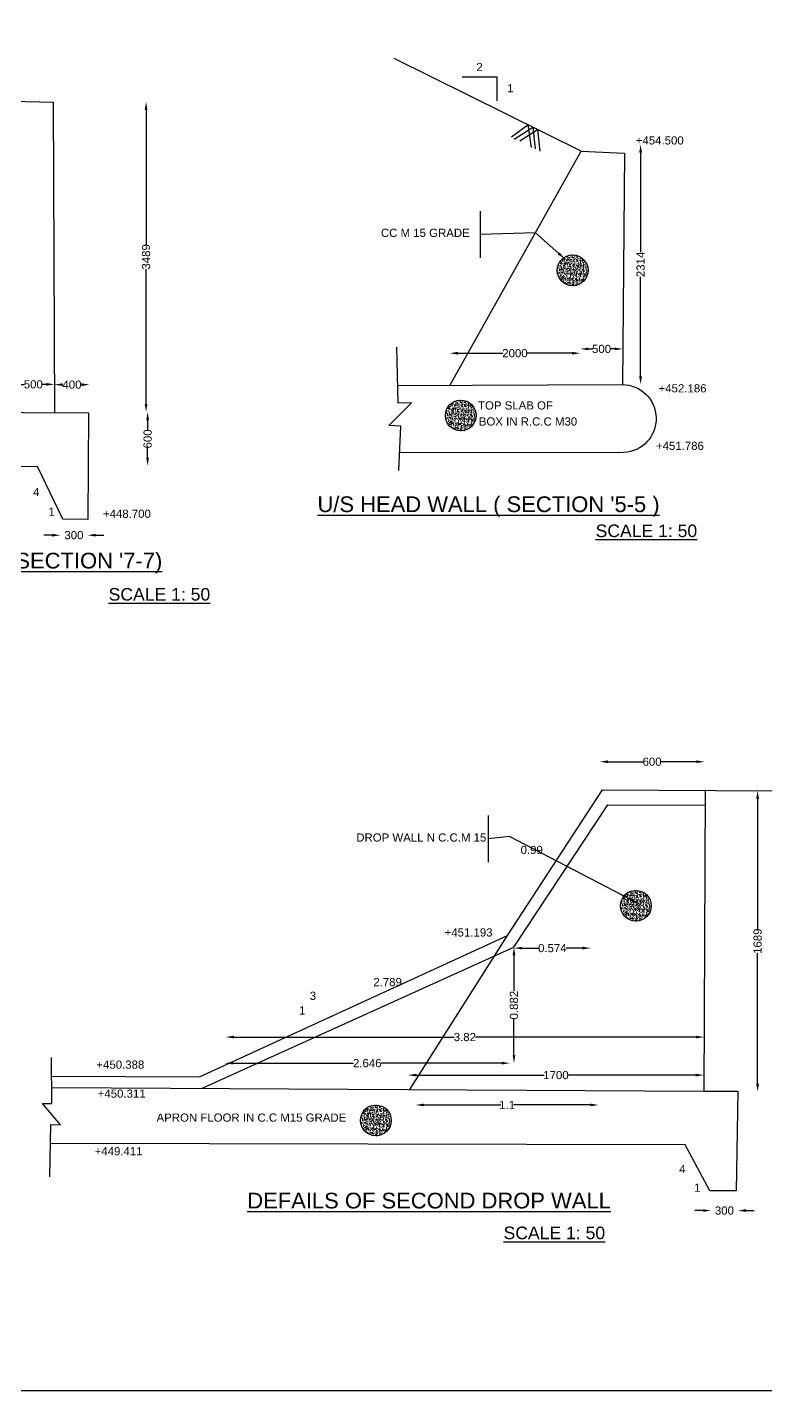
# Model space of a CAD drawing. Header units: millimetres. Extents: x 5124 to 2523482, y 2311 to 44401310.
# Drawn here: x 2520136 to 2521310, y 44397501 to 44399670 of the extents above; entities that cross this region are included whole.
import ezdxf

# ---------------------------------------------------------------- set-up
doc = ezdxf.new("R2010")
doc.units = ezdxf.units.MM
doc.header["$MEASUREMENT"] = 0
for name, color, linetype in [('DIMENSION', 7, 'Continuous'), ('DRAWING', 2, 'Continuous'), ('TEXT', 7, 'Continuous')]:
    doc.layers.add(name, color=color, linetype=linetype)
doc.styles.get("Standard").update_dxf_attribs({"font": 'arial.ttf', "height": 13})
doc.dimstyles.get("Standard").update_dxf_attribs({"dimtxt": 13, "dimasz": 13, "dimexe": 0.18, "dimexo": 0.0625, "dimgap": 0.09, "dimtad": 0, "dimdec": 0, "dimzin": 0, "dimdsep": 46, "dimtxsty": 'Standard', "dimcen": 0.09, "dimse1": 1, "dimse2": 1, "dimclrd": 1, "dimadec": 0, "dimazin": 0, "dimtfac": 1, "dimtdec": 0, "dimtofl": 0, "dimtmove": 0, "dimatfit": 3, "dimfxl": 1, "dimtolj": 1, "dimtzin": 0, "dimarcsym": 0})

# ---------------------------------------------------------------- blocks, each defined once
blk = doc.blocks.new('*D61')
at = {"layer": 'Defpoints', "color": 0, "transparency": 16777216}
for p in [(2520111.5, 44399102), (2520178.8, 44399102.3), (2520178.8, 44399102)]:
    blk.add_point(p, dxfattribs=at)
at = {"layer": 'DIMENSION', "color": 1, "lineweight": -2, "transparency": 16777216}
for p, q in [((2520124.5, 44399102), (2520130.7, 44399102)), ((2520165.8, 44399102), (2520159.6, 44399102))]:
    blk.add_line(p, q, dxfattribs=at)
at = {"layer": 'DIMENSION', "color": 1, "transparency": 16777216}
for points in [[(2520124.5, 44399104.2), (2520124.5, 44399099.8), (2520111.5, 44399102)], [(2520165.8, 44399104.2), (2520165.8, 44399099.8), (2520178.8, 44399102)]]:
    blk.add_solid(points, dxfattribs=at)
at = {"layer": 'DIMENSION', "color": 0, "transparency": 16777216, "insert": (2520145.1, 44399102), "char_height": 13, "attachment_point": 5}
blk.add_mtext('\\A1;500', dxfattribs=at)
blk = doc.blocks.new('*D62')
at = {"layer": 'Defpoints', "color": 0, "transparency": 16777216}
for p in [(2520178.8, 44399102), (2520234.5, 44399101.5), (2520234.5, 44399101)]:
    blk.add_point(p, dxfattribs=at)
at = {"layer": 'DIMENSION', "color": 1, "lineweight": -2, "transparency": 16777216}
for p, q in [((2520191.8, 44399101.5), (2520192, 44399101.5)), ((2520221.5, 44399101.5), (2520221.3, 44399101.5))]:
    blk.add_line(p, q, dxfattribs=at)
at = {"layer": 'DIMENSION', "color": 1, "transparency": 16777216}
for points in [[(2520191.8, 44399103.7), (2520191.8, 44399099.3), (2520178.8, 44399101.5)], [(2520221.5, 44399103.7), (2520221.5, 44399099.3), (2520234.5, 44399101.5)]]:
    blk.add_solid(points, dxfattribs=at)
at = {"layer": 'DIMENSION', "color": 0, "transparency": 16777216, "insert": (2520206.6, 44399101.5), "char_height": 13, "attachment_point": 5}
blk.add_mtext('\\A1;400', dxfattribs=at)
blk = doc.blocks.new('*D63')
at = {"layer": 'Defpoints', "color": 0, "transparency": 16777216}
for p in [(2520188, 44398860.5), (2520231.5, 44398862), (2520231.5, 44398860)]:
    blk.add_point(p, dxfattribs=at)
at = {"layer": 'DIMENSION', "color": 1, "lineweight": -2, "transparency": 16777216}
for p, q in [((2520175, 44398862), (2520162, 44398862)), ((2520244.5, 44398862), (2520257.5, 44398862))]:
    blk.add_line(p, q, dxfattribs=at)
at = {"layer": 'DIMENSION', "color": 1, "transparency": 16777216}
for points in [[(2520175, 44398864.2), (2520175, 44398859.8), (2520188, 44398862)], [(2520244.5, 44398864.2), (2520244.5, 44398859.8), (2520231.5, 44398862)]]:
    blk.add_solid(points, dxfattribs=at)
at = {"layer": 'DIMENSION', "color": 0, "transparency": 16777216, "insert": (2520209.8, 44398862), "char_height": 13, "attachment_point": 5}
blk.add_mtext('\\A1;300', dxfattribs=at)
blk = doc.blocks.new('*D64')
at = {"layer": 'Defpoints', "color": 0, "transparency": 16777216}
for p in [(2520327, 44399058), (2520332, 44399058), (2520332, 44398972.5)]:
    blk.add_point(p, dxfattribs=at)
at = {"layer": 'DIMENSION', "color": 1, "lineweight": -2, "transparency": 16777216}
for p, q in [((2520327, 44399045), (2520327, 44399029.7)), ((2520327, 44398985.5), (2520327, 44399000.8))]:
    blk.add_line(p, q, dxfattribs=at)
at = {"layer": 'DIMENSION', "color": 1, "transparency": 16777216}
for points in [[(2520324.8, 44399045), (2520329.2, 44399045), (2520327, 44399058)], [(2520324.8, 44398985.5), (2520329.2, 44398985.5), (2520327, 44398972.5)]]:
    blk.add_solid(points, dxfattribs=at)
at = {"layer": 'DIMENSION', "color": 0, "transparency": 16777216, "insert": (2520327, 44399015.2), "char_height": 13, "attachment_point": 5, "rotation": 90}
blk.add_mtext('\\A1;600', dxfattribs=at)
blk = doc.blocks.new('*D65')
at = {"layer": 'Defpoints', "color": 0, "transparency": 16777216}
for p in [(2520324.5, 44399551.5), (2520334, 44399551.5), (2520327, 44399058)]:
    blk.add_point(p, dxfattribs=at)
at = {"layer": 'DIMENSION', "color": 1, "lineweight": -2, "transparency": 16777216}
for p, q in [((2520324.5, 44399538.5), (2520324.5, 44399324.3)), ((2520324.5, 44399071), (2520324.5, 44399285.2))]:
    blk.add_line(p, q, dxfattribs=at)
at = {"layer": 'DIMENSION', "color": 1, "transparency": 16777216}
for points in [[(2520322.3, 44399538.5), (2520326.7, 44399538.5), (2520324.5, 44399551.5)], [(2520322.3, 44399071), (2520326.7, 44399071), (2520324.5, 44399058)]]:
    blk.add_solid(points, dxfattribs=at)
at = {"layer": 'DIMENSION', "color": 0, "transparency": 16777216, "insert": (2520324.5, 44399304.8), "char_height": 13, "attachment_point": 5, "rotation": 90}
blk.add_mtext('\\A1;3489', dxfattribs=at)
blk = doc.blocks.new('*D66')
at = {"layer": 'Defpoints', "color": 0, "transparency": 16777216}
for p in [(2520807.5, 44399148), (2521015, 44399151.5), (2521015, 44399144.5)]:
    blk.add_point(p, dxfattribs=at)
at = {"layer": 'DIMENSION', "color": 1, "lineweight": -2, "transparency": 16777216}
for p, q in [((2520820.5, 44399151.5), (2520891.7, 44399151.5)), ((2521002, 44399151.5), (2520930.8, 44399151.5))]:
    blk.add_line(p, q, dxfattribs=at)
at = {"layer": 'DIMENSION', "color": 1, "transparency": 16777216}
for points in [[(2520820.5, 44399153.7), (2520820.5, 44399149.3), (2520807.5, 44399151.5)], [(2521002, 44399153.7), (2521002, 44399149.3), (2521015, 44399151.5)]]:
    blk.add_solid(points, dxfattribs=at)
at = {"layer": 'DIMENSION', "color": 0, "transparency": 16777216, "insert": (2520911.2, 44399151.5), "char_height": 13, "attachment_point": 5}
blk.add_mtext('\\A1;2000', dxfattribs=at)
blk = doc.blocks.new('*D67')
at = {"layer": 'Defpoints', "color": 0, "transparency": 16777216}
for p in [(2521015, 44399151.5), (2521082.7, 44399158.3), (2521082.7, 44399158.3)]:
    blk.add_point(p, dxfattribs=at)
at = {"layer": 'DIMENSION', "color": 1, "lineweight": -2, "transparency": 16777216}
for p, q in [((2521028, 44399158.3), (2521034.4, 44399158.3)), ((2521069.7, 44399158.3), (2521063.3, 44399158.3))]:
    blk.add_line(p, q, dxfattribs=at)
at = {"layer": 'DIMENSION', "color": 1, "transparency": 16777216}
for points in [[(2521028, 44399160.5), (2521028, 44399156.2), (2521015, 44399158.3)], [(2521069.7, 44399160.5), (2521069.7, 44399156.2), (2521082.7, 44399158.3)]]:
    blk.add_solid(points, dxfattribs=at)
at = {"layer": 'DIMENSION', "color": 0, "transparency": 16777216, "insert": (2521048.9, 44399158.3), "char_height": 13, "attachment_point": 5}
blk.add_mtext('\\A1;500', dxfattribs=at)
blk = doc.blocks.new('*D68')
at = {"layer": 'Defpoints', "color": 0, "transparency": 16777216}
for p in [(2521103.3, 44399483.6), (2521111, 44399483.6), (2521115, 44399102)]:
    blk.add_point(p, dxfattribs=at)
at = {"layer": 'DIMENSION', "color": 1, "lineweight": -2, "transparency": 16777216}
for p, q in [((2521111, 44399470.6), (2521111, 44399312.4)), ((2521111, 44399115), (2521111, 44399273.2))]:
    blk.add_line(p, q, dxfattribs=at)
at = {"layer": 'DIMENSION', "color": 1, "transparency": 16777216}
for points in [[(2521108.8, 44399470.6), (2521113.2, 44399470.6), (2521111, 44399483.6)], [(2521108.8, 44399115), (2521113.2, 44399115), (2521111, 44399102)]]:
    blk.add_solid(points, dxfattribs=at)
at = {"layer": 'DIMENSION', "color": 0, "transparency": 16777216, "insert": (2521111, 44399292.8), "char_height": 13, "attachment_point": 5, "rotation": 90}
blk.add_mtext('\\A1;2314', dxfattribs=at)
blk = doc.blocks.new('*D90')
at = {"layer": 'Defpoints', "color": 0, "transparency": 16777216}
for p in [(2521212.6, 44398501.6), (2521046.1, 44398491.1), (2521212.6, 44398489.1)]:
    blk.add_point(p, dxfattribs=at)
at = {"layer": 'DIMENSION', "color": 1, "lineweight": -2, "transparency": 16777216}
for p, q in [((2521059.1, 44398501.6), (2521114.9, 44398501.6)), ((2521199.6, 44398501.6), (2521143.8, 44398501.6))]:
    blk.add_line(p, q, dxfattribs=at)
at = {"layer": 'DIMENSION', "color": 1, "transparency": 16777216}
for points in [[(2521059.1, 44398503.8), (2521059.1, 44398499.5), (2521046.1, 44398501.6)], [(2521199.6, 44398503.8), (2521199.6, 44398499.5), (2521212.6, 44398501.6)]]:
    blk.add_solid(points, dxfattribs=at)
at = {"layer": 'DIMENSION', "color": 0, "transparency": 16777216, "insert": (2521129.3, 44398501.6), "char_height": 13, "attachment_point": 5}
blk.add_mtext('\\A1;600', dxfattribs=at)
blk = doc.blocks.new('*D91')
at = {"layer": 'Defpoints', "color": 0, "transparency": 16777216}
for p in [(2521297.1, 44398455.5), (2521292.6, 44397976.6), (2521297.1, 44397976.6)]:
    blk.add_point(p, dxfattribs=at)
at = {"layer": 'DIMENSION', "color": 1, "lineweight": -2, "transparency": 16777216}
for p, q in [((2521297.1, 44398442.5), (2521297.1, 44398235)), ((2521297.1, 44397989.6), (2521297.1, 44398197.2))]:
    blk.add_line(p, q, dxfattribs=at)
at = {"layer": 'DIMENSION', "color": 1, "transparency": 16777216}
for points in [[(2521294.9, 44398442.5), (2521299.3, 44398442.5), (2521297.1, 44398455.5)], [(2521294.9, 44397989.6), (2521299.3, 44397989.6), (2521297.1, 44397976.6)]]:
    blk.add_solid(points, dxfattribs=at)
at = {"layer": 'DIMENSION', "color": 0, "transparency": 16777216, "insert": (2521297.1, 44398216.1), "char_height": 13, "attachment_point": 5, "rotation": 90}
blk.add_mtext('\\A1;1689', dxfattribs=at)
blk = doc.blocks.new('*D92')
at = {"layer": 'Defpoints', "color": 0, "transparency": 16777216}
for p in [(2521223.1, 44397788.1), (2521265.6, 44397789.1), (2521265.6, 44397787.6)]:
    blk.add_point(p, dxfattribs=at)
at = {"layer": 'DIMENSION', "color": 1, "lineweight": -2, "transparency": 16777216}
for p, q in [((2521210.1, 44397787.6), (2521197.1, 44397787.6)), ((2521278.6, 44397787.6), (2521291.6, 44397787.6))]:
    blk.add_line(p, q, dxfattribs=at)
at = {"layer": 'DIMENSION', "color": 1, "transparency": 16777216}
for points in [[(2521210.1, 44397789.8), (2521210.1, 44397785.5), (2521223.1, 44397787.6)], [(2521278.6, 44397789.8), (2521278.6, 44397785.5), (2521265.6, 44397787.6)]]:
    blk.add_solid(points, dxfattribs=at)
at = {"layer": 'DIMENSION', "color": 0, "transparency": 16777216, "insert": (2521244.3, 44397787.6), "char_height": 13, "attachment_point": 5}
blk.add_mtext('\\A1;300', dxfattribs=at)
blk = doc.blocks.new('*D93')
at = {"layer": 'Defpoints', "color": 0, "transparency": 16777216}
for p in [(2521044.1, 44397955.6), (2520753.1, 44397950.1), (2521044.1, 44397949.1)]:
    blk.add_point(p, dxfattribs=at)
at = {"layer": 'DIMENSION', "color": 1, "lineweight": -2, "transparency": 16777216}
for p, q in [((2520766.1, 44397955.6), (2520888.5, 44397955.6)), ((2521031.1, 44397955.6), (2520908.6, 44397955.6))]:
    blk.add_line(p, q, dxfattribs=at)
at = {"layer": 'DIMENSION', "color": 1, "transparency": 16777216}
for points in [[(2520766.1, 44397957.8), (2520766.1, 44397953.5), (2520753.1, 44397955.6)], [(2521031.1, 44397957.8), (2521031.1, 44397953.5), (2521044.1, 44397955.6)]]:
    blk.add_solid(points, dxfattribs=at)
at = {"layer": 'DIMENSION', "color": 0, "transparency": 16777216, "insert": (2520898.6, 44397955.6), "char_height": 13, "attachment_point": 5}
blk.add_mtext('\\A1;1.1', dxfattribs=at)
blk = doc.blocks.new('*D94')
at = {"layer": 'Defpoints', "color": 0, "transparency": 16777216}
for p in [(2520903.1, 44398026.1), (2520903.1, 44398022.1), (2520449.6, 44397998.6)]:
    blk.add_point(p, dxfattribs=at)
at = {"layer": 'DIMENSION', "color": 1, "lineweight": -2, "transparency": 16777216}
for p, q in [((2520462.6, 44398022.1), (2520654.2, 44398022.1)), ((2520890.1, 44398022.1), (2520698.5, 44398022.1))]:
    blk.add_line(p, q, dxfattribs=at)
at = {"layer": 'DIMENSION', "color": 1, "transparency": 16777216}
for points in [[(2520462.6, 44398024.3), (2520462.6, 44398020), (2520449.6, 44398022.1)], [(2520890.1, 44398024.3), (2520890.1, 44398020), (2520903.1, 44398022.1)]]:
    blk.add_solid(points, dxfattribs=at)
at = {"layer": 'DIMENSION', "color": 0, "transparency": 16777216, "insert": (2520676.3, 44398022.1), "char_height": 13, "attachment_point": 5}
blk.add_mtext('\\A1;2.646', dxfattribs=at)
blk = doc.blocks.new('*D95')
at = {"layer": 'Defpoints', "color": 0, "transparency": 16777216}
for p in [(2521212, 44398068.2), (2521212, 44398063.6), (2520451.1, 44398055.1)]:
    blk.add_point(p, dxfattribs=at)
at = {"layer": 'DIMENSION', "color": 1, "lineweight": -2, "transparency": 16777216}
for p, q in [((2520464.1, 44398063.6), (2520814.6, 44398063.6)), ((2521199, 44398063.6), (2520848.4, 44398063.6))]:
    blk.add_line(p, q, dxfattribs=at)
at = {"layer": 'DIMENSION', "color": 1, "transparency": 16777216}
for points in [[(2520464.1, 44398065.8), (2520464.1, 44398061.5), (2520451.1, 44398063.6)], [(2521199, 44398065.8), (2521199, 44398061.5), (2521212, 44398063.6)]]:
    blk.add_solid(points, dxfattribs=at)
at = {"layer": 'DIMENSION', "color": 0, "transparency": 16777216, "insert": (2520831.5, 44398063.6), "char_height": 13, "attachment_point": 5}
blk.add_mtext('\\A1;3.82', dxfattribs=at)
blk = doc.blocks.new('*D96')
at = {"layer": 'Defpoints', "color": 0, "transparency": 16777216}
for p in [(2520909.6, 44398206.6), (2520909.6, 44398206.6), (2520903.1, 44398022.1)]:
    blk.add_point(p, dxfattribs=at)
at = {"layer": 'DIMENSION', "color": 1, "lineweight": -2, "transparency": 16777216}
for p, q in [((2520909.6, 44398193.6), (2520909.6, 44398136.4)), ((2520909.6, 44398035.1), (2520909.6, 44398092.4))]:
    blk.add_line(p, q, dxfattribs=at)
at = {"layer": 'DIMENSION', "color": 1, "transparency": 16777216}
for points in [[(2520907.4, 44398193.6), (2520911.8, 44398193.6), (2520909.6, 44398206.6)], [(2520907.4, 44398035.1), (2520911.8, 44398035.1), (2520909.6, 44398022.1)]]:
    blk.add_solid(points, dxfattribs=at)
at = {"layer": 'DIMENSION', "color": 0, "transparency": 16777216, "insert": (2520909.6, 44398114.4), "char_height": 13, "attachment_point": 5, "rotation": 90}
blk.add_mtext('\\A1;0.882', dxfattribs=at)
blk = doc.blocks.new('*D97')
at = {"layer": 'Defpoints', "color": 0, "transparency": 16777216}
for p in [(2520741.1, 44398002.1), (2521211.7, 44398011), (2521211.7, 44398003.1)]:
    blk.add_point(p, dxfattribs=at)
at = {"layer": 'DIMENSION', "color": 1, "lineweight": -2, "transparency": 16777216}
for p, q in [((2520754.1, 44398003.1), (2520957.5, 44398003.1)), ((2521198.7, 44398003.1), (2520995.3, 44398003.1))]:
    blk.add_line(p, q, dxfattribs=at)
at = {"layer": 'DIMENSION', "color": 1, "transparency": 16777216}
for points in [[(2520754.1, 44398005.3), (2520754.1, 44398001), (2520741.1, 44398003.1)], [(2521198.7, 44398005.3), (2521198.7, 44398001), (2521211.7, 44398003.1)]]:
    blk.add_solid(points, dxfattribs=at)
at = {"layer": 'DIMENSION', "color": 0, "transparency": 16777216, "insert": (2520976.4, 44398003.1), "char_height": 13, "attachment_point": 5}
blk.add_mtext('\\A1;1700', dxfattribs=at)
blk = doc.blocks.new('*D98')
at = {"layer": 'Defpoints', "color": 0, "transparency": 16777216}
for p in [(2520909.6, 44398206.6), (2521031.6, 44398205.1), (2521031.6, 44398201.6)]:
    blk.add_point(p, dxfattribs=at)
at = {"layer": 'DIMENSION', "color": 1, "lineweight": -2, "transparency": 16777216}
for p, q in [((2520922.6, 44398205.1), (2520948.6, 44398205.1)), ((2521018.6, 44398205.1), (2520992.6, 44398205.1))]:
    blk.add_line(p, q, dxfattribs=at)
at = {"layer": 'DIMENSION', "color": 1, "transparency": 16777216}
for points in [[(2520922.6, 44398207.3), (2520922.6, 44398203), (2520909.6, 44398205.1)], [(2521018.6, 44398207.3), (2521018.6, 44398203), (2521031.6, 44398205.1)]]:
    blk.add_solid(points, dxfattribs=at)
at = {"layer": 'DIMENSION', "color": 0, "transparency": 16777216, "insert": (2520970.6, 44398205.1), "char_height": 13, "attachment_point": 5}
blk.add_mtext('\\A1;0.574', dxfattribs=at)

msp = doc.modelspace()

# ---------------------------------------------------------------- hatches: boundary and pattern name
at = {"layer": 'DIMENSION'}
h = msp.add_hatch(dxfattribs=at)
h.set_pattern_fill('AR-CONC', color=0, style=0)
h.set_pattern_definition([(50, (1256.5, -1390), (7.172601826, -0.6275213498), [0.75, -8.25]), (355, (1256.5, -1390), (-1.3875133361, 7.521921337), [0.6, -6.6]), (100.4514, (1257.098, -1390.052), (5.7850938171, 6.8943954206), [0.6374019, -7.01142112]), (46.1842, (1256.5, -1388), (10.6724104863, -1.6551901433), [1.125, -12.375]), (96.6356, (1257.389, -1388.138), (9.3466270555, 9.741178709), [0.95610288, -10.51713]), (351.1842, (1256.5, -1388), (9.3466194513, 9.7411860093), [0.9, -9.9]), (21, (1257.5, -1388.5), (5.9690705212, -4.02618890665), [0.75, -8.25]), (326, (1257.5, -1388.5), (2.4331533192, 7.2515004505), [0.6, -6.6]), (71.4514, (1257.9974, -1388.8355), (8.4022262858, 3.2253049671), [0.6374019, -7.01142112]), (37.5, (1256.5, -1390), (0.12159855317, 3.32893853831), [0, -6.52, 0, -6.7, 0, -6.625]), (7.5, (1256.5, -1390), (2.63069537442, 3.94411711882), [0, -3.82, 0, -6.37, 0, -2.525]), (327.5, (1254.27, -1390), (5.33822436172, -0.22554871734), [0, -2.5, 0, -7.8, 0, -10.35]), (317.5, (1253.27, -1390), (5.8318616934, 1.0010498233), [0, -3.25, 0, -5.18, 0, -7.35])])
h.paths.add_polyline_path([(2521027.5, 44399283.5, 1), (2520978.5, 44399283.5, 1)])
h = msp.add_hatch(dxfattribs=at)
h.set_pattern_fill('AR-CONC', color=0, style=0)
h.set_pattern_definition([(50, (1078.5, -1621), (7.172601826, -0.6275213498), [0.75, -8.25]), (355, (1078.5, -1621), (-1.3875133361, 7.521921337), [0.6, -6.6]), (100.4514, (1079.098, -1621.052), (5.7850938171, 6.8943954206), [0.6374019, -7.01142112]), (46.1842, (1078.5, -1619), (10.6724104863, -1.6551901433), [1.125, -12.375]), (96.6356, (1079.389, -1619.138), (9.3466270555, 9.741178709), [0.95610288, -10.51713]), (351.1842, (1078.5, -1619), (9.3466194513, 9.7411860093), [0.9, -9.9]), (21, (1079.5, -1619.5), (5.9690705212, -4.02618890665), [0.75, -8.25]), (326, (1079.5, -1619.5), (2.4331533192, 7.2515004505), [0.6, -6.6]), (71.4514, (1079.9974, -1619.8355), (8.4022262858, 3.2253049671), [0.6374019, -7.01142112]), (37.5, (1078.5, -1621), (0.12159855317, 3.32893853831), [0, -6.52, 0, -6.7, 0, -6.625]), (7.5, (1078.5, -1621), (2.63069537442, 3.94411711882), [0, -3.82, 0, -6.37, 0, -2.525]), (327.5, (1076.27, -1621), (5.33822436172, -0.22554871734), [0, -2.5, 0, -7.8, 0, -10.35]), (317.5, (1075.27, -1621), (5.8318616934, 1.0010498233), [0, -3.25, 0, -5.18, 0, -7.35])])
h.paths.add_polyline_path([(2520849.5, 44399052.5, 1), (2520800.5, 44399052.5, 1)])
h = msp.add_hatch(dxfattribs=at)
h.set_pattern_fill('AR-CONC', color=0, style=0)
h.set_pattern_definition([(50, (1357, -2401), (7.172601826, -0.6275213498), [0.75, -8.25]), (355, (1357, -2401), (-1.3875133361, 7.521921337), [0.6, -6.6]), (100.4514, (1357.598, -2401.052), (5.7850938171, 6.8943954206), [0.6374019, -7.01142112]), (46.1842, (1357, -2399), (10.6724104863, -1.6551901433), [1.125, -12.375]), (96.6356, (1357.889, -2399.138), (9.3466270555, 9.741178709), [0.95610288, -10.51713]), (351.1842, (1357, -2399), (9.3466194513, 9.7411860093), [0.9, -9.9]), (21, (1358, -2399.5), (5.9690705212, -4.02618890665), [0.75, -8.25]), (326, (1358, -2399.5), (2.4331533192, 7.2515004505), [0.6, -6.6]), (71.4514, (1358.4974, -2399.8355), (8.4022262858, 3.2253049671), [0.6374019, -7.01142112]), (37.5, (1357, -2401), (0.12159855317, 3.32893853831), [0, -6.52, 0, -6.7, 0, -6.625]), (7.5, (1357, -2401), (2.63069537442, 3.94411711882), [0, -3.82, 0, -6.37, 0, -2.525]), (327.5, (1354.77, -2401), (5.33822436172, -0.22554871734), [0, -2.5, 0, -7.8, 0, -10.35]), (317.5, (1353.77, -2401), (5.8318616934, 1.0010498233), [0, -3.25, 0, -5.18, 0, -7.35])])
h.paths.add_polyline_path([(2521128, 44398272.5, 1), (2521079, 44398272.5, 1)])
h = msp.add_hatch(dxfattribs=at)
h.set_pattern_fill('AR-CONC', color=0, style=0)
h.set_pattern_definition([(50, (943.5, -2742.5), (7.172601826, -0.6275213498), [0.75, -8.25]), (355, (943.5, -2742.5), (-1.3875133361, 7.521921337), [0.6, -6.6]), (100.4514, (944.098, -2742.552), (5.7850938171, 6.8943954206), [0.6374019, -7.01142112]), (46.1842, (943.5, -2740.5), (10.6724104863, -1.6551901433), [1.125, -12.375]), (96.6356, (944.389, -2740.638), (9.3466270555, 9.741178709), [0.95610288, -10.51713]), (351.1842, (943.5, -2740.5), (9.3466194513, 9.7411860093), [0.9, -9.9]), (21, (944.5, -2741), (5.9690705212, -4.02618890665), [0.75, -8.25]), (326, (944.5, -2741), (2.4331533192, 7.2515004505), [0.6, -6.6]), (71.4514, (944.9974, -2741.3355), (8.4022262858, 3.2253049671), [0.6374019, -7.01142112]), (37.5, (943.5, -2742.5), (0.12159855317, 3.32893853831), [0, -6.52, 0, -6.7, 0, -6.625]), (7.5, (943.5, -2742.5), (2.63069537442, 3.94411711882), [0, -3.82, 0, -6.37, 0, -2.525]), (327.5, (941.27, -2742.5), (5.33822436172, -0.22554871734), [0, -2.5, 0, -7.8, 0, -10.35]), (317.5, (940.27, -2742.5), (5.8318616934, 1.0010498233), [0, -3.25, 0, -5.18, 0, -7.35])])
h.paths.add_polyline_path([(2520714.5, 44397931, 1), (2520665.5, 44397931, 1)])

# ---------------------------------------------------------------- linework, layer by layer
at = {"layer": 'DIMENSION', "color": 0}
msp.add_lwpolyline([(2523473, 44397501), (2518477, 44397501), (2518477, 44401310.5), (2523473, 44401310.5)], close=True, dxfattribs=at)
at = {"layer": 'DIMENSION'}
for points in [[(2520827.3, 44399591.2), (2520882.2, 44399591.2), (2520882.2, 44399552.8)], [(2520856, 44399377.5), (2520856, 44399303.5)], [(2520868.6, 44398416.1), (2520868.6, 44398342.1)]]:
    msp.add_lwpolyline(points, dxfattribs=at)
at = {"layer": 'DIMENSION', "color": 0}
for centre in [(2521003, 44399283.5), (2520825, 44399052.5), (2521103.5, 44398272.5), (2520690, 44397931)]:
    msp.add_circle(centre, 24.5, dxfattribs=at)
at = {"layer": 'DRAWING', "color": 0}
for points in [[(2520807.5, 44399100.3), (2521016.5, 44399473), (2520719, 44399620.5)], [(2520111.5, 44399552.5), (2520176.5, 44399551), (2520179, 44399056.8)], [(2520905.9, 44399495.8), (2520931.5, 44399515.1), (2520936.7, 44399479)], [(2520909.7, 44399492.2), (2520939.6, 44399511.1), (2520943.4, 44399476.7)], [(2520918.9, 44399489.2), (2520947.2, 44399507.4), (2520951, 44399472.9)], [(2521016.5, 44399473), (2521085.5, 44399470), (2521082.2, 44399101.5)], [(2520726.5, 44398965), (2520729.5, 44399035.5), (2520710.5, 44399036.3), (2520746.5, 44399072.5), (2520725.5, 44399072), (2520723.4, 44399160.9)], [(2519923, 44398970.5), (2519921, 44399058.5), (2520233, 44399056.5), (2520231.9, 44398887), (2520192, 44398887.3), (2520152, 44398971.5), (2519923, 44398970.5)], [(2521213.6, 44398456.1), (2521211.6, 44397977.6), (2521265.6, 44397977.4), (2521263.1, 44397819.1), (2521221.1, 44397819.1), (2521182.1, 44397892.1), (2520172.5, 44397894.2)], [(2520174.3, 44398001.6), (2520409.6, 44398000.6), (2520899.1, 44398225.1), (2521050.6, 44398457.1), (2521499.6, 44398454.1)], [(2520412.6, 44397981.9), (2520909.6, 44398206.6), (2521059.1, 44398433.1), (2521213.5, 44398432.5)], [(2520744.1, 44397980.1), (2520899.1, 44398225.1)], [(2520171.6, 44397841.1), (2520173.1, 44397924.6), (2520188.6, 44397924.1), (2520159.6, 44397958.1), (2520174.6, 44397958.1), (2520174.1, 44398031.1)], [(2520174.4, 44397983.2), (2521211.6, 44397977.6)]]:
    msp.add_lwpolyline(points, dxfattribs=at)
msp.add_lwpolyline([(2520724.8, 44399100), (2521081.5, 44399101.5, -0.981282), (2521084, 44398993.5), (2520727.7, 44398992.9)], format="xyb", dxfattribs=at)

# ---------------------------------------------------------------- texts
at = {"layer": 'TEXT', "color": 0}
for s, height, p in [('2', 13, (2520849.8, 44399600.3)), ('1', 13, (2520898.7, 44399566.6)), ('+454.500', 13, (2521103.3, 44399483.6)), ('CC M 15 GRADE', 13, (2520698, 44399336.5)), ('+452.186', 13, (2521139.6, 44399089.2)), ('TOP SLAB OF', 13, (2520852.5, 44399062)), ('BOX IN R.C.C M30', 13, (2520853.7, 44399036.4)), ('+451.786', 13, (2521135.4, 44398997.7)), ('4', 13, (2520144.7, 44398924.2)), ('1', 13, (2520169.1, 44398893)), ("%%UU/S HEAD WALL ( SECTION '5-5 )", 25, (2520597.1, 44398898.8)), ('+448.700', 13, (2520255.9, 44398889.6)), ('%%USCALE 1: 50', 20, (2521039.5, 44398859)), ("%%UD/S RETLIRN WALL (SECTION '7-7)", 25, (2519773.2, 44398809.1)), ('%%USCALE 1: 50', 20, (2520265, 44398758)), ('DROP WALL N C.C.M 15', 13, (2520658.8, 44398374.6)), ('0.99', 13, (2520920.2, 44398354.8)), ('+451.193', 13, (2520799.3, 44398223.6)), ('2.789', 13, (2520685.9, 44398144.6)), ('3', 13, (2520584.8, 44398122.8)), ('1', 13, (2520567.7, 44398099.4)), ('+450.388', 13, (2520245.5, 44398013.3)), ('+450.311', 13, (2520247.6, 44397967.2)), ('APRON FLOOR IN C.C M15 GRADE', 13, (2520341.2, 44397929)), ('+449.411', 13, (2520242.7, 44397875.5)), ('4', 13, (2521172.4, 44397847.2)), ('1', 13, (2521196.2, 44397817.5)), ('%%UDEFAILS OF SECOND DROP WALL', 25, (2520485.5, 44397791)), ('%%USCALE 1: 50', 20, (2520893.1, 44397742.1))]:
    msp.add_text(s, height=height, dxfattribs=at).set_placement(p)

# ---------------------------------------------------------------- dimensions: what is measured, and where the dimension line sits
at = {"layer": 'DIMENSION', "color": 0}
for base, p1, p2, text, picture, middle in [((2520324.5, 44399551.5), (2520327, 44399058), (2520334, 44399551.5), '3489', '*D65', (2520324.5, 44399304.8)), ((2521111, 44399483.6), (2521115, 44399102), (2521103.3, 44399483.6), '2314', '*D68', (2521111, 44399292.8)), ((2520327, 44399058), (2520332, 44398972.5), (2520332, 44399058), '600', '*D64', (2520327, 44399015.2)), ((2521297.1, 44397976.6), (2521297.1, 44398455.5), (2521292.6, 44397976.6), '1689', '*D91', (2521297.1, 44398216.1)), ((2520909.6, 44398206.6), (2520903.1, 44398022.1), (2520909.6, 44398206.6), '0.882', '*D96', (2520909.6, 44398114.4))]:
    dim = msp.add_linear_dim(base=base, p1=p1, p2=p2, angle=90, text=text, dimstyle='Standard', dxfattribs=at)
    dim.commit()
    dim.dimension.update_dxf_attribs({"geometry": picture, "text_midpoint": middle})
for base, p1, p2, text, picture, middle in [((2521082.7, 44399158.3), (2521015, 44399151.5), (2521082.7, 44399158.3), '500', '*D67', (2521048.9, 44399158.3)), ((2521015, 44399151.5), (2520807.5, 44399148), (2521015, 44399144.5), '2000', '*D66', (2520911.2, 44399151.5)), ((2520178.8, 44399102), (2520111.5, 44399102), (2520178.8, 44399102.3), '500', '*D61', (2520145.1, 44399102)), ((2520234.5, 44399101.5), (2520178.8, 44399102), (2520234.5, 44399101), '400', '*D62', (2520206.6, 44399101.5)), ((2520231.5, 44398862), (2520188, 44398860.5), (2520231.5, 44398860), '300', '*D63', (2520209.8, 44398862)), ((2521212.6, 44398501.6), (2521046.1, 44398491.1), (2521212.6, 44398489.1), '600', '*D90', (2521129.3, 44398501.6)), ((2521031.6, 44398205.1), (2520909.6, 44398206.6), (2521031.6, 44398201.6), '0.574', '*D98', (2520970.6, 44398205.1)), ((2521212, 44398063.6), (2520451.1, 44398055.1), (2521212, 44398068.2), '3.82', '*D95', (2520831.5, 44398063.6)), ((2520903.1, 44398022.1), (2520449.6, 44397998.6), (2520903.1, 44398026.1), '2.646', '*D94', (2520676.3, 44398022.1)), ((2521211.7, 44398003.1), (2520741.1, 44398002.1), (2521211.7, 44398011), '1700', '*D97', (2520976.4, 44398003.1)), ((2521044.1, 44397955.6), (2520753.1, 44397950.1), (2521044.1, 44397949.1), '1.1', '*D93', (2520898.6, 44397955.6)), ((2521265.6, 44397787.6), (2521223.1, 44397788.1), (2521265.6, 44397789.1), '300', '*D92', (2521244.3, 44397787.6))]:
    dim = msp.add_linear_dim(base=base, p1=p1, p2=p2, text=text, dimstyle='Standard', dxfattribs=at)
    dim.commit()
    dim.dimension.update_dxf_attribs({"geometry": picture, "text_midpoint": middle})

# ---------------------------------------------------------------- leaders
for points in [[(2520990.5, 44399301.5), (2520943.8, 44399343.3), (2520856, 44399340.5)], [(2521108.1, 44398275.6), (2520902.6, 44398382.6), (2520868.6, 44398379.1)]]:
    msp.add_leader(points, dimstyle='Standard', override={"dimgap": 0.09, "dimtad": 0}, dxfattribs=at)

doc.saveas('drawing.dxf')
